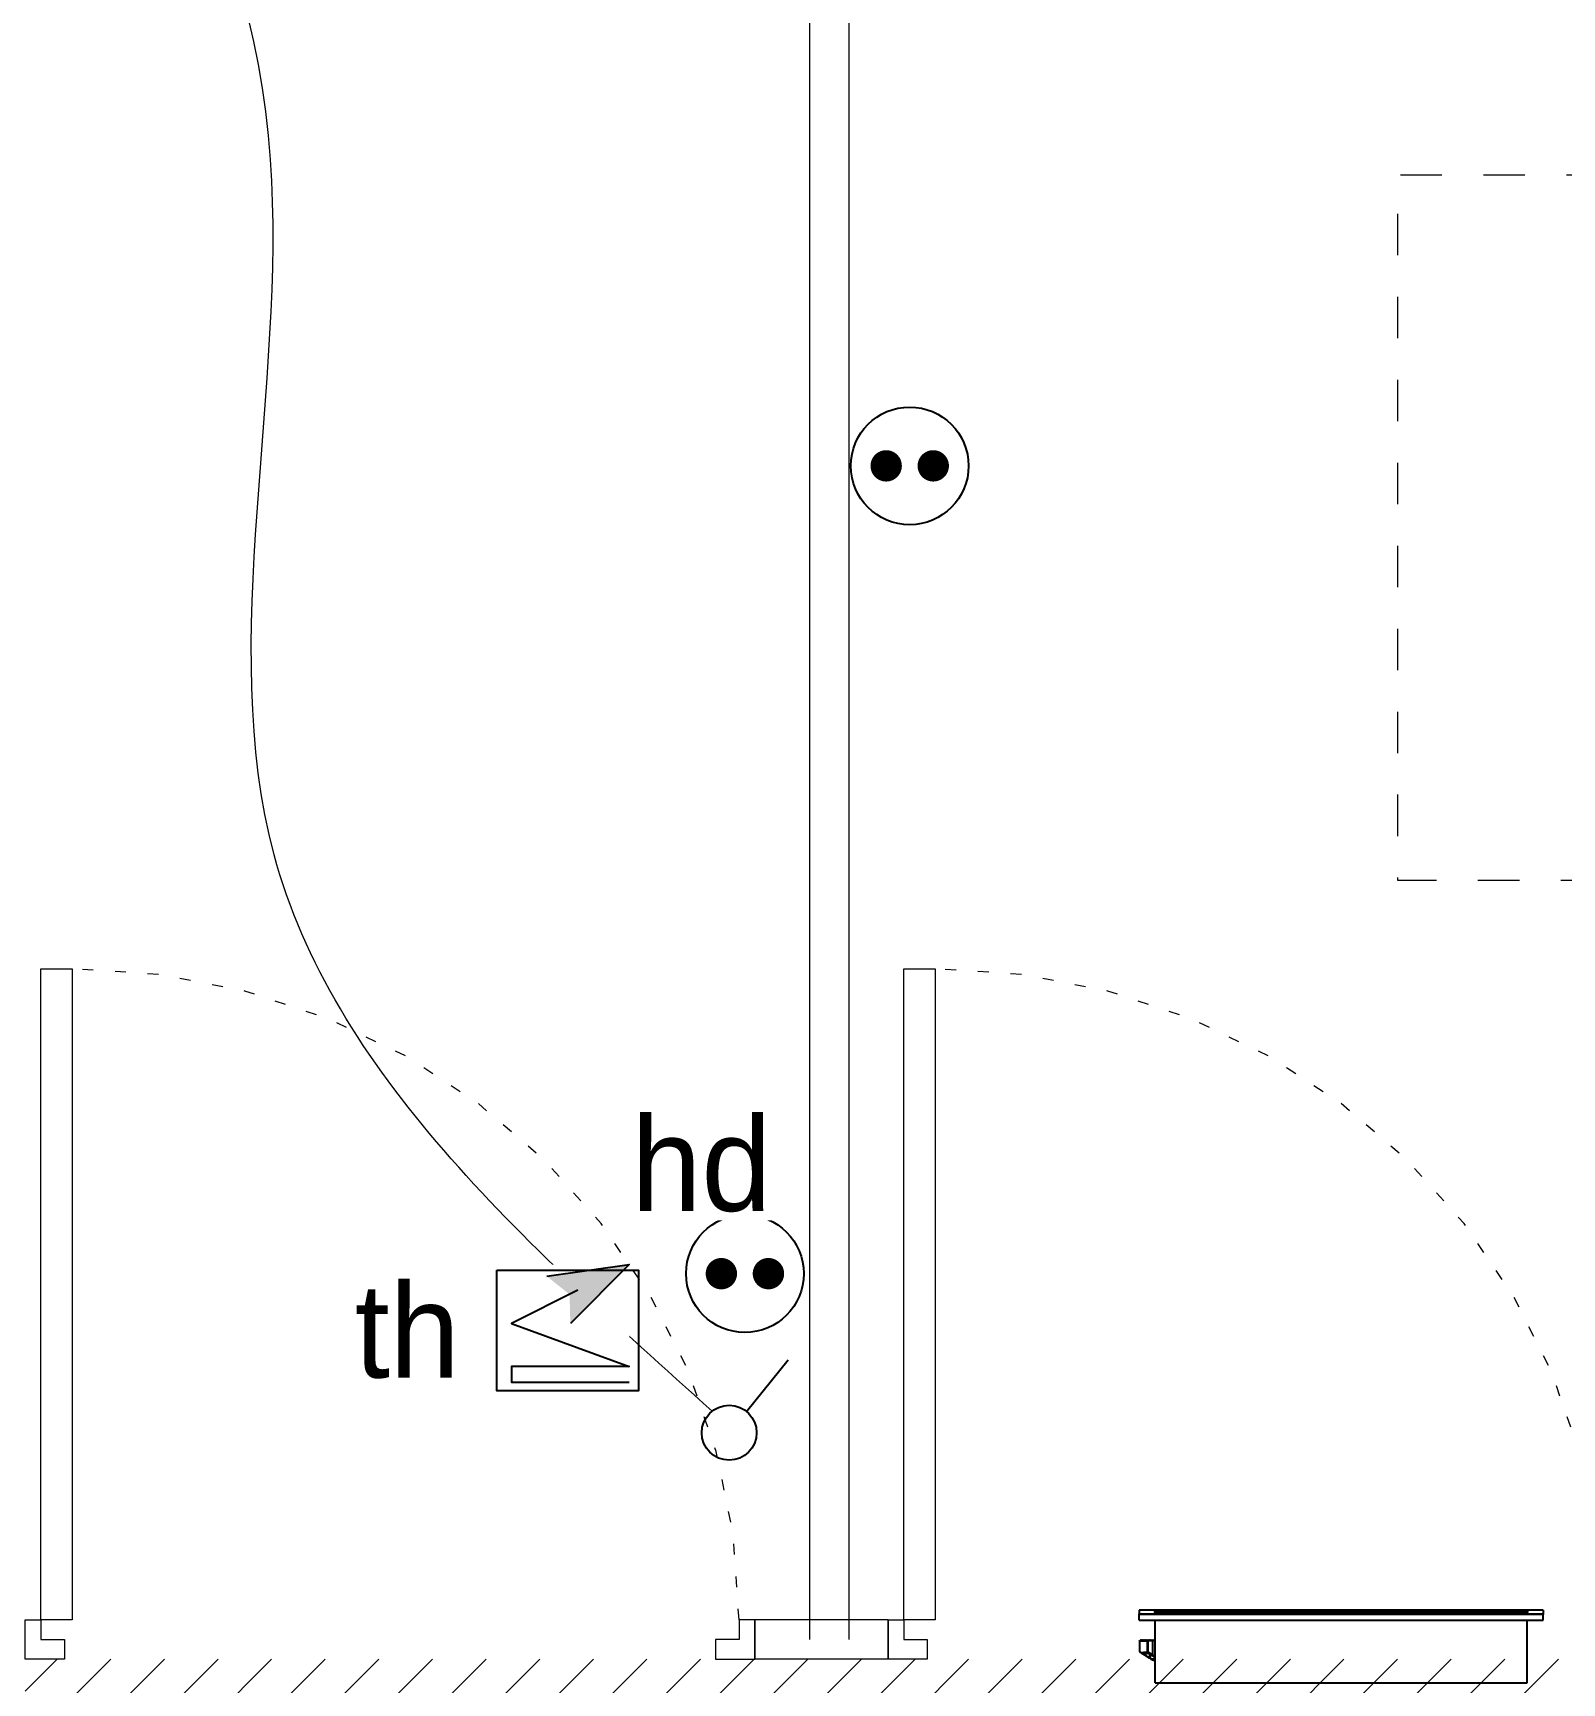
# Model space of a CAD drawing. Header units: centimetres. Extents: x 2666 to 9670, y 1889 to 5633.
# Drawn here: x 5439 to 5634, y 4498.3 to 4708.7 of the extents above; entities that cross this region are included whole.
import ezdxf

# ---------------------------------------------------------------- set-up
doc = ezdxf.new("R2010")
doc.units = ezdxf.units.CM
doc.header["$LTSCALE"] = 12.7
doc.linetypes.add('Style de ligne -18', pattern=[0.328084, 0.109361, -0.218723])
doc.linetypes.add('VW-01', pattern=[0.83312, 0.41656, -0.41656])
for name, color, linetype, lineweight in [('B Faux plafonds-1', 7, 'Continuous', 5), ('B Général', 7, 'Continuous', 5), ('prlm-ELEC-CFA', 1, 'Continuous', 25), ('prlm-ELEC-CFO', 1, 'Continuous', 25)]:
    doc.layers.add(name, color=color, linetype=linetype, lineweight=lineweight)
doc.layers.add('prlm-CHAUFF', color=4, linetype='Continuous')
doc.styles.add('prlm-elec-cfa', font='comic.ttf', dxfattribs={"height": 12})
doc.styles.add('prlm-elec-cfo', font='comic.ttf', dxfattribs={"height": 12})

# ---------------------------------------------------------------- blocks, each defined once
blk = doc.blocks.new('xi.PC')
at = {"color": 0, "lineweight": 5}
blk.add_wipeout([(-7.5, -7.5), (7.5, -7.5), (7.5, 7.5), (-7.5, 7.5)], dxfattribs=at).dxf.layer = 'prlm-ELEC-CFO'
at = {"layer": 'prlm-ELEC-CFO', "color": 0, "linetype": 'ByBlock', "lineweight": 5, "const_width": 2}
for points in [[(-4, 0, 1), (-2, 0, 1)], [(2, 0, 1), (4, 0, 1)]]:
    blk.add_lwpolyline(points, format="xyb", close=True, dxfattribs=at)
at = {"layer": 'prlm-ELEC-CFO', "color": 0, "linetype": 'ByBlock', "lineweight": -2}
blk.add_circle((0, 0), 7.5, dxfattribs=at)
blk = doc.blocks.new('xi.SA')
at = {"layer": 'prlm-ELEC-CFO', "color": 0}
blk.add_lwpolyline([(0.2, -1.28), (5.5, 5.28)], dxfattribs=at)
blk.add_circle((-2, -4), 3.5, dxfattribs=at)
blk = doc.blocks.new('xi.PCHD')
at = {"color": 0, "lineweight": 5}
blk.add_wipeout([(-7.5, -7.5), (7.5, -7.5), (7.5, 7.5), (-7.5, 7.5)], dxfattribs=at).dxf.layer = 'prlm-ELEC-CFO'
at = {"layer": 'prlm-ELEC-CFO', "color": 0, "linetype": 'ByBlock', "lineweight": 5, "const_width": 2}
for points in [[(-4, 0, 1), (-2, 0, 1)], [(2, 0, 1), (4, 0, 1)]]:
    blk.add_lwpolyline(points, format="xyb", close=True, dxfattribs=at)
at = {"layer": 'prlm-ELEC-CFO', "color": 0, "linetype": 'ByBlock', "lineweight": -2}
blk.add_circle((0, 0), 7.5, dxfattribs=at)
blk = doc.blocks.new('Lit 90.190')
at = {"layer": 'B Général', "color": 7, "linetype": 'VW-01', "lineweight": 5}
blk.add_line((45, 54.99), (-45, 20.35), dxfattribs=at)
at = {"layer": 'B Général', "linetype": 'VW-01', "flags": 128}
for points in [[(-45, 95), (45, 95), (45, -95), (-45, -95)], [(-45, 95), (45, 95), (45, 54.99), (-45, 54.99)]]:
    blk.add_lwpolyline(points, close=True, dxfattribs=at)
blk = doc.blocks.new('xi.TH')
at = {"color": 0, "lineweight": 5}
blk.add_wipeout([(-7.5, -7.5), (7.5, -7.5), (7.5, 7.5), (-7.5, 7.5)], dxfattribs=at).dxf.layer = 'prlm-ELEC-CFA'
at = {"layer": 'prlm-ELEC-CFA', "lineweight": 5}
blk.add_hatch(color=0, dxfattribs=at).paths.add_polyline_path([(-3, 6), (-0.1, 3.7), (0, 0), (7.5, 7.5)])
at = {"layer": 'prlm-ELEC-CFA', "color": 0}
for points in [[(-3, 6), (7.5, 7.5), (0, 0)], [(0.95, 4.23), (-7.5, 0), (7.5, -5.5), (-7.5, -5.5), (-7.5, -7.5), (7.5, -7.5)]]:
    blk.add_lwpolyline(points, dxfattribs=at)

msp = doc.modelspace()

# ---------------------------------------------------------------- hatches: boundary and pattern name
at = {"layer": 'B Faux plafonds-1', "linetype": 'Continuous', "lineweight": 5, "true_color": 0xaaaaaa}
h = msp.add_hatch(dxfattribs=at)
h.set_pattern_fill('F_P__SOFFITE', color=253, style=0, pattern_type=2)
h.set_pattern_definition([(45, (5697.463, 4702.054), (-3.52778, 3.30729), [])])
h.paths.add_polyline_path([(5438.04, 4501.39), (5438.17, 4300.39), (5803.04, 4300.39), (5803.04, 4471.4), (5734.04, 4471.4), (5734.04, 4501.39)])

# ---------------------------------------------------------------- linework, layer by layer
at = {"layer": 'B Général', "color": 7, "linetype": 'Continuous', "lineweight": 13}
for p, q in [((5538.04, 4738.67), (5538.04, 4506.39)), ((5543.04, 4738.67), (5543.04, 4506.39)), ((5548.04, 4506.39), (5531.04, 4506.39)), ((5538.04, 4506.39), (5538.04, 4503.89)), ((5543.04, 4506.39), (5543.04, 4503.89)), ((5548.04, 4501.39), (5531.04, 4501.39))]:
    msp.add_line(p, q, dxfattribs=at)
at = {"layer": 'B Général', "color": 7, "linetype": 'Continuous', "lineweight": 5}
for p, q in [((5538.04, 4738.67), (5538.04, 4506.39)), ((5543.04, 4738.67), (5543.04, 4506.39)), ((5531.04, 4506.39), (5531.04, 4501.39)), ((5548.04, 4506.39), (5531.04, 4506.39)), ((5538.04, 4506.39), (5538.04, 4503.89)), ((5543.04, 4506.39), (5543.04, 4503.89)), ((5548.04, 4506.39), (5548.04, 4501.39)), ((5548.04, 4501.39), (5531.04, 4501.39))]:
    msp.add_line(p, q, dxfattribs=at)
at = {"layer": 'B Général', "flags": 128}
for points in [[(5440.04, 4506.39), (5440.04, 4589.39), (5444.04, 4589.39), (5444.04, 4506.39)], [(5550.04, 4506.39), (5550.04, 4589.39), (5554.04, 4589.39), (5554.04, 4506.39)]]:
    msp.add_lwpolyline(points, close=True, dxfattribs=at)
at = {"layer": 'B Général', "linetype": 'Style de ligne -18', "lineweight": 5, "flags": 128}
for points in [[(5529.04, 4506.39), (5528.31, 4517.22), (5526.14, 4527.87), (5522.57, 4538.15), (5517.65, 4547.89), (5511.47, 4556.92), (5504.14, 4565.08), (5495.78, 4572.24), (5486.54, 4578.27), (5476.57, 4583.07), (5466.04, 4586.56), (5455.13, 4588.68), (5444.04, 4589.39)], [(5639.04, 4506.39), (5638.31, 4517.22), (5636.14, 4527.87), (5632.57, 4538.15), (5627.65, 4547.89), (5621.47, 4556.92), (5614.14, 4565.08), (5605.78, 4572.24), (5596.54, 4578.27), (5586.57, 4583.07), (5576.04, 4586.56), (5565.13, 4588.68), (5554.04, 4589.39)]]:
    msp.add_lwpolyline(points, dxfattribs=at)
at = {"layer": 'B Général', "color": 7, "linetype": 'Continuous', "lineweight": 5, "flags": 128}
for points in [[(5438.04, 4506.39), (5440.04, 4506.39), (5440.04, 4503.89), (5443.04, 4503.89), (5443.04, 4501.39), (5438.04, 4501.39)], [(5531.04, 4506.39), (5529.04, 4506.39), (5529.04, 4503.89), (5526.04, 4503.89), (5526.04, 4501.39), (5531.04, 4501.39), (5531.04, 4501.39), (5531.04, 4501.39), (5531.04, 4505.67), (5531.04, 4505.67)], [(5548.04, 4506.39), (5550.04, 4506.39), (5550.04, 4503.89), (5553.04, 4503.89), (5553.04, 4501.39), (5548.04, 4501.39)]]:
    msp.add_lwpolyline(points, close=True, dxfattribs=at)
at = {"layer": 'prlm-CHAUFF', "ltscale": 50}
for p, q in [((5580.06, 4507.64), (5580.06, 4507.15)), ((5631.56, 4507.64), (5580.06, 4507.64)), ((5580.06, 4507.15), (5631.56, 4507.15)), ((5580.06, 4507.07), (5580.06, 4507.15)), ((5580.06, 4506.34), (5580.06, 4507.07)), ((5631.56, 4507.07), (5580.06, 4507.07)), ((5629.56, 4507.64), (5582.06, 4507.64)), ((5582.06, 4507.63), (5582.06, 4507.64)), ((5582.06, 4507.64), (5582.09, 4507.63)), ((5582.06, 4507.63), (5629.56, 4507.63)), ((5629.56, 4507.62), (5582.06, 4507.62)), ((5582.06, 4507.59), (5582.06, 4507.62)), ((5582.06, 4507.62), (5582.13, 4507.59)), ((5582.06, 4507.59), (5629.56, 4507.59)), ((5629.56, 4507.57), (5582.06, 4507.57)), ((5582.06, 4507.53), (5582.06, 4507.57)), ((5582.06, 4507.57), (5582.17, 4507.53)), ((5582.06, 4507.53), (5629.56, 4507.53)), ((5629.56, 4507.5), (5582.06, 4507.5)), ((5582.06, 4507.45), (5582.06, 4507.5)), ((5582.06, 4507.5), (5582.22, 4507.45)), ((5582.06, 4507.45), (5629.56, 4507.45)), ((5629.56, 4507.4), (5582.06, 4507.4)), ((5582.06, 4507.33), (5582.06, 4507.4)), ((5582.06, 4507.4), (5582.26, 4507.33)), ((5582.06, 4507.33), (5629.56, 4507.33)), ((5629.36, 4507.33), (5629.56, 4507.4)), ((5629.41, 4507.45), (5629.56, 4507.5)), ((5629.45, 4507.53), (5629.56, 4507.57)), ((5629.5, 4507.59), (5629.56, 4507.62)), ((5629.54, 4507.63), (5629.56, 4507.64)), ((5629.56, 4507.64), (5629.56, 4507.63)), ((5629.56, 4507.62), (5629.56, 4507.59)), ((5629.56, 4507.57), (5629.56, 4507.53)), ((5629.56, 4507.5), (5629.56, 4507.45)), ((5629.56, 4507.4), (5629.56, 4507.33)), ((5631.56, 4507.64), (5631.56, 4507.15)), ((5631.56, 4507.15), (5631.56, 4507.07)), ((5631.56, 4506.34), (5631.56, 4507.07)), ((5580.06, 4506.34), (5631.56, 4506.34)), ((5582.11, 4498.34), (5582.11, 4506.34)), ((5629.51, 4498.34), (5629.51, 4506.34)), ((5580.11, 4503.69), (5580.15, 4503.74)), ((5581.1, 4503.69), (5580.11, 4503.69)), ((5580.11, 4503.69), (5580.11, 4502.32)), ((5580.15, 4503.74), (5580.15, 4503.74)), ((5580.15, 4503.74), (5581.18, 4503.74)), ((5580.26, 4503.83), (5580.17, 4503.74)), ((5580.3, 4503.83), (5580.21, 4503.74)), ((5580.28, 4503.81), (5580.26, 4503.83)), ((5580.37, 4503.83), (5580.28, 4503.74)), ((5580.34, 4503.79), (5580.3, 4503.83)), ((5580.45, 4503.83), (5580.36, 4503.74)), ((5580.41, 4503.78), (5580.37, 4503.83)), ((5580.51, 4503.77), (5580.45, 4503.83)), ((5580.56, 4503.83), (5580.47, 4503.74)), ((5580.52, 4503.83), (5580.49, 4503.79)), ((5580.54, 4503.81), (5580.52, 4503.83)), ((5580.62, 4503.76), (5580.56, 4503.83)), ((5580.69, 4503.83), (5580.6, 4503.74)), ((5580.76, 4503.75), (5580.69, 4503.83)), ((5580.76, 4503.83), (5580.72, 4503.79)), ((5580.83, 4503.83), (5580.74, 4503.74)), ((5580.8, 4503.79), (5580.76, 4503.83)), ((5580.91, 4503.74), (5580.83, 4503.83)), ((5581, 4503.83), (5580.91, 4503.74)), ((5581.09, 4503.74), (5581, 4503.83)), ((5581.05, 4503.83), (5581.02, 4503.8)), ((5581.11, 4503.76), (5581.05, 4503.83)), ((5581.18, 4503.83), (5581.09, 4503.74)), ((5581.1, 4503.69), (5581.17, 4503.74)), ((5581.1, 4502.32), (5581.1, 4503.69)), ((5581.17, 4502.3), (5581.1, 4502.32)), ((5581.18, 4503.74), (5581.17, 4503.74)), ((5581.17, 4503.74), (5581.17, 4502.3)), ((5581.17, 4502.3), (5581.75, 4501.92)), ((5581.27, 4503.74), (5581.18, 4503.83)), ((5581.18, 4503.74), (5581.75, 4503.74)), ((5581.33, 4503.83), (5581.26, 4503.75)), ((5581.39, 4503.77), (5581.33, 4503.83)), ((5581.45, 4503.83), (5581.36, 4503.74)), ((5581.54, 4503.74), (5581.45, 4503.83)), ((5581.58, 4503.83), (5581.51, 4503.76)), ((5581.63, 4503.77), (5581.58, 4503.83)), ((5581.69, 4503.83), (5581.6, 4503.74)), ((5581.78, 4503.74), (5581.69, 4503.83)), ((5582.11, 4503.74), (5581.75, 4503.74)), ((5581.75, 4503.74), (5581.75, 4501.92)), ((5581.93, 4503.83), (5581.84, 4503.74)), ((5582.02, 4503.74), (5581.93, 4503.83)), ((5582.11, 4503.77), (5582.08, 4503.74)), ((5580.76, 4501.88), (5580.42, 4502.09)), ((5580.53, 4502.08), (5580.8, 4501.91)), ((5580.76, 4501.88), (5580.8, 4501.91)), ((5580.77, 4501.87), (5580.76, 4501.88)), ((5580.77, 4501.87), (5580.8, 4501.9)), ((5581.38, 4501.51), (5580.77, 4501.87)), ((5580.8, 4502.09), (5580.8, 4501.9)), ((5580.8, 4501.91), (5580.8, 4502.08)), ((5580.8, 4501.91), (5580.8, 4501.9)), ((5580.8, 4501.9), (5581.41, 4501.55)), ((5581.28, 4502.09), (5581.61, 4501.88)), ((5581.41, 4501.55), (5581.38, 4501.51)), ((5581.41, 4501.55), (5581.41, 4502.01)), ((5581.46, 4501.98), (5581.46, 4501.48)), ((5581.46, 4501.48), (5581.46, 4501.49)), ((5581.46, 4501.48), (5581.48, 4501.44)), ((5581.61, 4501.88), (5581.63, 4501.87)), ((5581.63, 4501.87), (5582.11, 4501.53)), ((5581.75, 4501.92), (5582.11, 4501.68)), ((5582.11, 4498.34), (5629.51, 4498.34))]:
    msp.add_line(p, q, dxfattribs=at)
for centre, radius, start, end in [((5587.53, 4512.37), 12.5, 233.7494, 235.0637), ((5579.93, 4501.42), 0.836, 54.1326, 59.2425), ((5581.06, 4500.88), 0.703, 53.033, 62.9325), ((5581.09, 4501.23), 0.448, 34.6713, 45.4982), ((5587.53, 4512.37), 12.5, 241.3177, 241.5903), ((5588.17, 4513.57), 13.85, 241.9182, 244.0515), ((5588.05, 4513.22), 13.43, 242.115, 243.7632)]:
    msp.add_arc(centre, radius, start, end, dxfattribs=at)
for points, knots in [([(5580.11, 4502.32), (5580.13, 4502.29), (5580.16, 4502.27), (5580.27, 4502.24), (5580.33, 4502.24), (5580.46, 4502.24), (5580.51, 4502.24), (5580.61, 4502.25), (5580.66, 4502.25), (5580.83, 4502.27), (5580.96, 4502.29), (5581.1, 4502.32)], [0, 0, 0, 0, 0.25, 0.25, 0.5, 0.5, 0.625, 0.625, 0.75, 0.75, 1, 1, 1, 1]), ([(5580.37, 4502.13), (5580.37, 4502.13), (5580.38, 4502.12), (5580.39, 4502.12), (5580.4, 4502.11), (5580.41, 4502.1), (5580.43, 4502.1), (5580.44, 4502.09), (5580.46, 4502.09), (5580.47, 4502.09), (5580.49, 4502.08), (5580.51, 4502.08), (5580.53, 4502.08), (5580.55, 4502.08), (5580.57, 4502.08), (5580.59, 4502.07), (5580.61, 4502.07), (5580.64, 4502.07), (5580.68, 4502.07), (5580.73, 4502.08), (5580.79, 4502.08), (5580.84, 4502.09), (5580.9, 4502.09), (5580.96, 4502.1), (5581.03, 4502.11), (5581.09, 4502.12), (5581.14, 4502.13), (5581.17, 4502.13)], [0.0304712, 0.0304712, 0.0304712, 0.0304712, 0.0599457, 0.0897682, 0.1195016, 0.1491541, 0.1787343, 0.2082505, 0.2377114, 0.2671256, 0.2965018, 0.3258487, 0.355175, 0.3844897, 0.4138015, 0.4431194, 0.4724522, 0.5018089, 0.5568669, 0.611863, 0.6668562, 0.7219052, 0.7770682, 0.8324028, 0.8879658, 0.9438132, 1, 1, 1, 1]), ([(5581.17, 4502.13), (5581.17, 4502.14), (5581.17, 4502.14), (5581.18, 4502.14), (5581.18, 4502.14), (5581.19, 4502.13), (5581.19, 4502.13), (5581.2, 4502.13), (5581.21, 4502.13), (5581.22, 4502.12), (5581.24, 4502.12), (5581.26, 4502.11), (5581.27, 4502.1), (5581.28, 4502.09)], [0, 0, 0, 0, 0.061789, 0.122374, 0.182441, 0.242697, 0.303842, 0.366548, 0.43144, 0.49908, 0.668346, 0.832646, 1, 1, 1, 1]), ([(5581.46, 4501.48), (5581.46, 4501.48), (5581.47, 4501.47), (5581.47, 4501.47), (5581.48, 4501.46), (5581.49, 4501.45), (5581.5, 4501.45), (5581.51, 4501.44), (5581.52, 4501.44), (5581.54, 4501.43), (5581.55, 4501.43), (5581.57, 4501.43), (5581.58, 4501.42), (5581.6, 4501.42), (5581.61, 4501.42), (5581.63, 4501.42), (5581.65, 4501.42), (5581.67, 4501.41), (5581.69, 4501.41), (5581.73, 4501.42), (5581.77, 4501.42), (5581.81, 4501.42), (5581.86, 4501.43), (5581.91, 4501.44), (5581.97, 4501.44), (5582.02, 4501.46), (5582.07, 4501.47), (5582.1, 4501.47), (5582.11, 4501.47)], [0, 0, 0, 0, 0.0300773, 0.0600539, 0.0899314, 0.1197114, 0.1493956, 0.1789856, 0.2084831, 0.2378898, 0.2672073, 0.2964374, 0.3255817, 0.3546421, 0.3836203, 0.4125181, 0.4413372, 0.4700795, 0.4987468, 0.5532579, 0.6080368, 0.6630958, 0.7184471, 0.7741027, 0.8300742, 0.8863734, 0.9430116, 0.9677174, 0.9677174, 0.9677174, 0.9677174]), ([(5582.11, 4501.43), (5582.11, 4501.43), (5582.09, 4501.43), (5582.07, 4501.42), (5582.04, 4501.42), (5582.01, 4501.41), (5581.98, 4501.4), (5581.95, 4501.4), (5581.92, 4501.39), (5581.9, 4501.39), (5581.87, 4501.39), (5581.84, 4501.38), (5581.82, 4501.38), (5581.8, 4501.38), (5581.77, 4501.38), (5581.75, 4501.38), (5581.73, 4501.38), (5581.7, 4501.38), (5581.67, 4501.38), (5581.64, 4501.38), (5581.61, 4501.38), (5581.58, 4501.39), (5581.55, 4501.4), (5581.53, 4501.41), (5581.51, 4501.42), (5581.5, 4501.43), (5581.49, 4501.44), (5581.48, 4501.44)], [0.053874, 0.053874, 0.053874, 0.053874, 0.0607104, 0.0907643, 0.1206402, 0.1503557, 0.1799287, 0.2093776, 0.238721, 0.2679778, 0.2971672, 0.3263086, 0.3554219, 0.3845269, 0.4136437, 0.4427926, 0.4719939, 0.5012681, 0.5562327, 0.6110034, 0.6657154, 0.7205017, 0.7754929, 0.8308166, 0.8865967, 0.9429527, 1, 1, 1, 1]), ([(5581.58, 4501.38), (5581.58, 4501.38), (5581.59, 4501.38), (5581.6, 4501.37), (5581.61, 4501.37), (5581.62, 4501.36), (5581.64, 4501.36), (5581.65, 4501.36), (5581.67, 4501.35), (5581.68, 4501.35), (5581.7, 4501.35), (5581.72, 4501.35), (5581.74, 4501.35), (5581.76, 4501.35), (5581.8, 4501.35), (5581.84, 4501.35), (5581.88, 4501.35), (5581.93, 4501.36), (5581.98, 4501.37), (5582.03, 4501.38), (5582.07, 4501.39), (5582.1, 4501.39), (5582.11, 4501.39)], [0.1059402, 0.1059402, 0.1059402, 0.1059402, 0.1359504, 0.1694868, 0.202886, 0.2361704, 0.2693627, 0.3024859, 0.3355633, 0.3686184, 0.401675, 0.434757, 0.4678887, 0.5010941, 0.5629781, 0.6246926, 0.6863942, 0.7482374, 0.8103737, 0.8729511, 0.9361135, 0.9654522, 0.9654522, 0.9654522, 0.9654522])]:
    msp.add_open_spline(points, degree=3, knots=knots, dxfattribs=at)
at = {"layer": 'prlm-ELEC-CFO', "lineweight": 13}
msp.add_spline([(5525.62, 4533), (5469.78, 4603.95), (5469.32, 4692.58), (5340.16, 4848.75)], degree=3, dxfattribs=at)

# ---------------------------------------------------------------- block references
at = {"layer": 'B Général', "color": 7, "rotation": 270}
msp.add_blockref('Lit 90.190', (5708.04, 4645.64), dxfattribs=at)
at = {"layer": 'prlm-ELEC-CFO'}
msp.add_blockref('xi.SA', (5529.79, 4534.25), dxfattribs=at)

# ---------------------------------------------------------------- next in the draw order: block references
for name, p in [('xi.PC', (5550.8, 4653.53)), ('xi.PCHD', (5529.79, 4550.53)), ('xi.TH', (5507.54, 4544.19))]:
    msp.add_blockref(name, p, dxfattribs=at)

# ---------------------------------------------------------------- next in the draw order: texts
at = {"layer": 'prlm-ELEC-CFO', "lineweight": 20, "insert": (5486.75, 4543.2), "char_height": 12, "attachment_point": 5, "line_spacing_factor": 0.8, "style": 'prlm-elec-cfa', "bg_fill": 3, "box_fill_scale": 1.1, "bg_fill_color": 256, "bg_fill_transparency": 0}
msp.add_mtext('th', dxfattribs=at)

# ---------------------------------------------------------------- next in the draw order: linework, layer by layer
at = {"layer": 'prlm-ELEC-CFO'}
msp.add_lwpolyline([(5498.18, 4550.99), (5516.21, 4550.99), (5516.21, 4535.57), (5498.18, 4535.57)], close=True, dxfattribs=at)

# ---------------------------------------------------------------- next in the draw order: texts
at = {"layer": 'prlm-ELEC-CFO', "lineweight": 20, "insert": (5524.25, 4564.44), "char_height": 12, "attachment_point": 5, "line_spacing_factor": 0.8, "style": 'prlm-elec-cfo', "bg_fill": 3, "box_fill_scale": 1.1, "bg_fill_color": 256, "bg_fill_transparency": 0}
msp.add_mtext('hd', dxfattribs=at)

doc.saveas('drawing.dxf')
